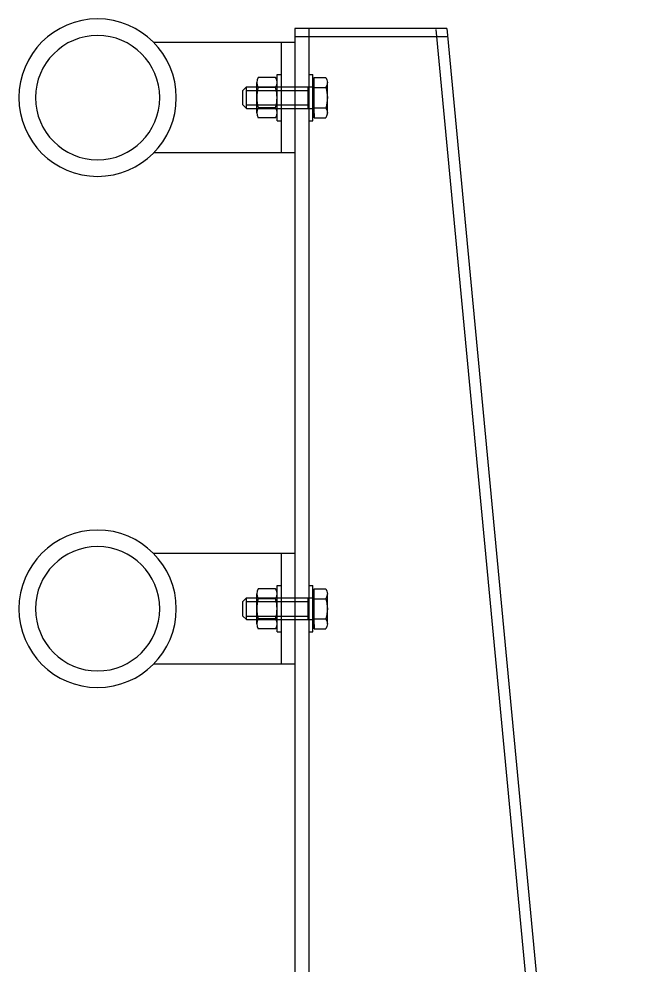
# Model space of a CAD drawing. Header units: millimetres. Extents: x 102424 to 134099, y 4640 to 15391.
# Drawn here: x 131162 to 131612, y 10715 to 11400 of the extents above; entities that cross this region are included whole.
import ezdxf

# ---------------------------------------------------------------- set-up
doc = ezdxf.new("R2010")
doc.units = ezdxf.units.MM

# ---------------------------------------------------------------- blocks, each defined once
blk = doc.blocks.new('Hex Nut - 10 mm side')
at = {"color": 0, "linetype": 'Continuous'}
for p, q in [((-0.67, 9.09), (-8.48, 9.09)), ((-9.15, -6.82), (-9.15, 6.82)), ((-0.67, 4.55), (-8.48, 4.55)), ((0, -6.82), (0, 6.82)), ((-0.67, -4.55), (-8.48, -4.55)), ((-0.67, -9.09), (-8.48, -9.09))]:
    blk.add_line(p, q, dxfattribs=at)
for centre, radius, start, end in [((-4.97, 6.82), 4.19, 147.1328, 212.8672), ((-4.19, 6.82), 4.19, 327.1328, 32.8672), ((6.59, 0), 15.75, 163.2214, 196.7786), ((-15.75, 0), 15.75, 343.2214, 16.7787), ((-4.97, -6.82), 4.19, 147.1328, 212.8672), ((-4.19, -6.82), 4.19, 327.1328, 32.8672)]:
    blk.add_arc(centre, radius, start, end, dxfattribs=at)
blk = doc.blocks.new('防撞栏杆')
for p, q in [((-310, 1555.6), (-450, 79.6)), ((-310, 1555.6), (-200, 1555.6)), ((-210, 1555.6), (-210, 79.6)), ((-200, 1555.6), (-200, 79.6)), ((-200, 1545.6), (-97.61, 1545.6)), ((-213, 1488.82), (-213, 1522.38)), ((-210, 1522.38), (-213, 1522.38)), ((-187, 1522.38), (-190, 1522.38)), ((-187, 1488.82), (-187, 1522.38)), ((-223.44, 1494.69), (-223.44, 1516.51)), ((-213.94, 1520.15), (-222.37, 1520.15)), ((-213.94, 1491.05), (-213.94, 1520.15)), ((-213.94, 1517.1), (-213.94, 1520.15)), ((-213, 1517.1), (-213.94, 1517.1)), ((-213, 1494.1), (-213, 1517.1)), ((-213.94, 1512.87), (-222.37, 1512.87)), ((-164.85, 1513.47), (-213, 1513.47)), ((-209.46, 1497.73), (-209.46, 1513.47)), ((-164.85, 1510.88), (-209.46, 1510.88)), ((-162.26, 1510.88), (-164.85, 1513.47)), ((-164.85, 1497.73), (-164.85, 1513.47)), ((-162.26, 1500.32), (-162.26, 1510.88)), ((-164.85, 1500.32), (-209.46, 1500.32)), ((-162.26, 1500.32), (-164.85, 1497.73)), ((-213.94, 1498.33), (-222.37, 1498.33)), ((-213, 1494.1), (-213.94, 1494.1)), ((-213.94, 1494.1), (-213.94, 1491.05)), ((-164.85, 1497.73), (-213, 1497.73)), ((-213.94, 1491.05), (-222.37, 1491.05)), ((-210, 1488.82), (-213, 1488.82)), ((-187, 1488.82), (-190, 1488.82)), ((-200, 1465.6), (-97.61, 1465.6)), ((-200, 1175.6), (-97.61, 1175.6)), ((-210, 1152.38), (-213, 1152.38)), ((-213, 1118.82), (-213, 1152.38)), ((-187, 1152.38), (-190, 1152.38)), ((-187, 1118.82), (-187, 1152.38)), ((-223.44, 1124.69), (-223.44, 1146.51)), ((-213.94, 1150.15), (-222.37, 1150.15)), ((-213.94, 1121.05), (-213.94, 1150.15)), ((-213.94, 1147.1), (-213.94, 1150.15)), ((-213, 1147.1), (-213.94, 1147.1)), ((-213, 1124.1), (-213, 1147.1)), ((-213.94, 1142.87), (-222.37, 1142.87)), ((-164.85, 1143.47), (-213, 1143.47)), ((-209.46, 1127.73), (-209.46, 1143.47)), ((-164.85, 1140.88), (-209.46, 1140.88)), ((-162.26, 1140.88), (-164.85, 1143.47)), ((-164.85, 1127.73), (-164.85, 1143.47)), ((-162.26, 1130.32), (-162.26, 1140.88)), ((-164.85, 1130.32), (-209.46, 1130.32)), ((-162.26, 1130.32), (-164.85, 1127.73)), ((-213.94, 1128.33), (-222.37, 1128.33)), ((-213, 1124.1), (-213.94, 1124.1)), ((-213.94, 1124.1), (-213.94, 1121.05)), ((-164.85, 1127.73), (-213, 1127.73)), ((-213.94, 1121.05), (-222.37, 1121.05)), ((-210, 1118.82), (-213, 1118.82)), ((-187, 1118.82), (-190, 1118.82)), ((-200, 1095.6), (-97.61, 1095.6))]:
    blk.add_line(p, q)
at = {"ltscale": 0.3}
for p, q in [((-302.04, 1554.84), (-441.96, 79.6)), ((-310.48, 1549.6), (-200, 1549.6)), ((-190, 1545.6), (-190, 1465.6)), ((-190, 1175.6), (-190, 1095.6))]:
    blk.add_line(p, q, dxfattribs=at)
for centre, radius in [((-57, 1505.6), 57), ((-57, 1505.6), 45), ((-57, 1135.6), 57), ((-57, 1135.6), 45)]:
    blk.add_circle(centre, radius)
for centre, radius, start, end in [((-216.74, 1516.51), 6.7, 147.13278, 212.86722), ((-198.24, 1505.6), 25.2, 163.22135, 196.77865), ((-216.74, 1494.69), 6.7, 147.13278, 212.86722), ((-216.74, 1146.51), 6.7, 147.13278, 212.86722), ((-198.24, 1135.6), 25.2, 163.22135, 196.77865), ((-216.74, 1124.69), 6.7, 147.13278, 212.86722)]:
    blk.add_arc(centre, radius, start, end)
at = {"xscale": -1.600000000005821, "yscale": 1.599999999998545, "zscale": 1.6}
for p in [(-187, 1505.6), (-187, 1135.6)]:
    blk.add_blockref('Hex Nut - 10 mm side', p, dxfattribs=at)

msp = doc.modelspace()

# ---------------------------------------------------------------- block references
at = {"color": 7, "xscale": -1}
msp.add_blockref('防撞栏杆', (131162.44, 9837.33), dxfattribs=at)

doc.saveas('drawing.dxf')
